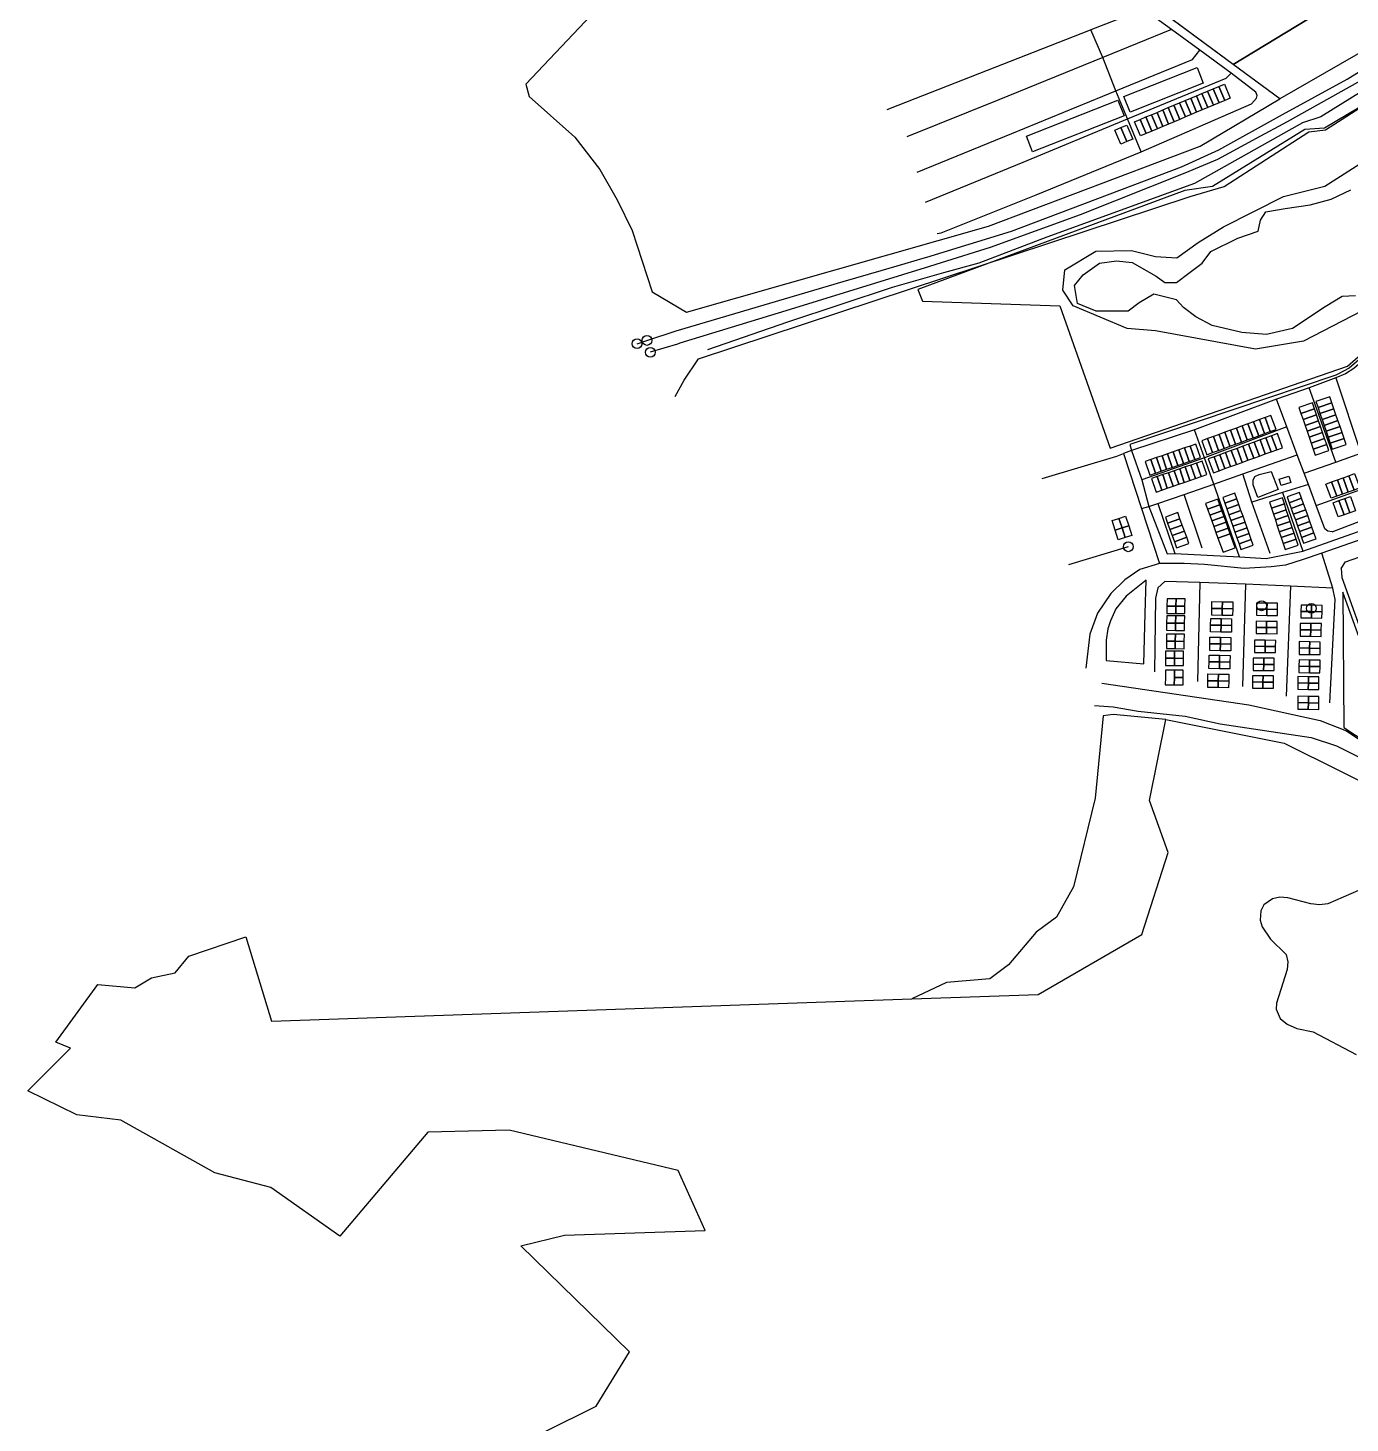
# Model space of a CAD drawing. Header units: metres. Extents: x 11276530 to 11306586, y 355867 to 367650.
# Drawn here: x 11288881 to 11290220, y 359046 to 360459 of the extents above; entities that cross this region are included whole.
import ezdxf

# ---------------------------------------------------------------- set-up
doc = ezdxf.new("R2010")
doc.units = ezdxf.units.M
for name, color, linetype in [('AMENITY', 6, 'Continuous'), ('BUILDING', 8, 'Continuous'), ('HIGHWAY_FOOTWAY', 6, 'Continuous'), ('HIGHWAY_RESIDENTIAL', 7, 'Continuous'), ('HIGHWAY_SECONDARY', 4, 'Continuous'), ('HIGHWAY_SERVICE', 8, 'Continuous'), ('HIGHWAY_TERTIARY', 3, 'Continuous'), ('LANDUSE', 2, 'Continuous'), ('NATURAL_WATER', 5, 'Continuous'), ('OSM_OTHER', 7, 'Continuous'), ('WATERWAY_DRAIN', 4, 'Continuous')]:
    doc.layers.add(name, color=color, linetype=linetype)

msp = doc.modelspace()

# ---------------------------------------------------------------- linework, layer by layer
at = {"layer": 'AMENITY'}
for centre in [(11290130.1, 359873.5), (11290180.4, 359870.9)]:
    msp.add_circle(centre, 5, dxfattribs=at)
at = {"layer": 'BUILDING'}
for points in [[(11289990.6, 360389.2), (11290064.7, 360418.5), (11290071, 360402.6), (11289996.9, 360373.3), (11289990.6, 360389.2)], [(11290069.7, 360392.3), (11290075.3, 360394.7), (11290081.3, 360380.4), (11290075.6, 360378.1), (11290069.7, 360392.3)], [(11290075.3, 360394.7), (11290081, 360397.1), (11290087, 360382.8), (11290081.3, 360380.4), (11290075.3, 360394.7)], [(11290081, 360397.1), (11290086.7, 360399.4), (11290092.7, 360385.2), (11290087, 360382.8), (11290081, 360397.1)], [(11290086.7, 360399.4), (11290092.4, 360401.8), (11290098.3, 360387.6), (11290092.7, 360385.2), (11290086.7, 360399.4)], [(11289891.9, 360349), (11289984.5, 360385.6), (11289990.8, 360369.6), (11289898.2, 360333.1), (11289891.9, 360349)], [(11290035.6, 360378), (11290041.3, 360380.4), (11290047.2, 360366.1), (11290041.5, 360363.7), (11290035.6, 360378)], [(11290041.3, 360380.4), (11290046.9, 360382.8), (11290052.9, 360368.5), (11290047.2, 360366.1), (11290041.3, 360380.4)], [(11290046.9, 360382.8), (11290052.6, 360385.1), (11290058.6, 360370.9), (11290052.9, 360368.5), (11290046.9, 360382.8)], [(11290052.6, 360385.1), (11290058.3, 360387.5), (11290064.3, 360373.3), (11290058.6, 360370.9), (11290052.6, 360385.1)], [(11290058.3, 360387.5), (11290064, 360389.9), (11290069.9, 360375.7), (11290064.3, 360373.3), (11290058.3, 360387.5)], [(11290064, 360389.9), (11290069.7, 360392.3), (11290075.6, 360378.1), (11290069.9, 360375.7), (11290064, 360389.9)], [(11290001.5, 360363.7), (11290007.2, 360366.1), (11290013.1, 360351.8), (11290007.5, 360349.5), (11290001.5, 360363.7)], [(11290007.2, 360366.1), (11290012.9, 360368.5), (11290018.8, 360354.2), (11290013.1, 360351.8), (11290007.2, 360366.1)], [(11290012.9, 360368.5), (11290018.5, 360370.8), (11290024.5, 360356.6), (11290018.8, 360354.2), (11290012.9, 360368.5)], [(11290018.5, 360370.8), (11290024.2, 360373.2), (11290030.2, 360359), (11290024.5, 360356.6), (11290018.5, 360370.8)], [(11290024.2, 360373.2), (11290029.9, 360375.6), (11290035.9, 360361.4), (11290030.2, 360359), (11290024.2, 360373.2)], [(11290029.9, 360375.6), (11290035.6, 360378), (11290041.5, 360363.7), (11290035.9, 360361.4), (11290029.9, 360375.6)], [(11289981.5, 360355.3), (11289987.6, 360357.8), (11289993.6, 360343.6), (11289987.5, 360341), (11289981.5, 360355.3)], [(11289987.6, 360357.8), (11289993.7, 360360.3), (11289999.6, 360346.1), (11289993.6, 360343.6), (11289987.6, 360357.8)], [(11290185.1, 360080.3), (11290187.2, 360074.2), (11290201.2, 360079.1), (11290199.1, 360085.1), (11290185.1, 360080.3)], [(11290167.8, 360074.3), (11290169.9, 360068.2), (11290183.6, 360072.9), (11290181.5, 360079), (11290167.8, 360074.3)], [(11290169.9, 360068.2), (11290172, 360062.2), (11290185.7, 360066.9), (11290183.6, 360072.9), (11290169.9, 360068.2)], [(11290187.2, 360074.2), (11290189.2, 360068.2), (11290203.2, 360073), (11290201.2, 360079.1), (11290187.2, 360074.2)], [(11290189.2, 360068.2), (11290191.3, 360062.2), (11290205.3, 360067), (11290203.2, 360073), (11290189.2, 360068.2)], [(11290109.7, 360039.3), (11290115.5, 360041.4), (11290110.3, 360055.6), (11290104.5, 360053.5), (11290109.7, 360039.3)], [(11290115.5, 360041.4), (11290121.4, 360043.6), (11290116.2, 360057.7), (11290110.3, 360055.6), (11290115.5, 360041.4)], [(11290121.4, 360043.6), (11290127.2, 360045.7), (11290122, 360059.9), (11290116.2, 360057.7), (11290121.4, 360043.6)], [(11290127.2, 360045.7), (11290133, 360047.8), (11290127.9, 360062), (11290122, 360059.9), (11290127.2, 360045.7)], [(11290133, 360047.8), (11290138.9, 360050), (11290133.7, 360064.1), (11290127.9, 360062), (11290133, 360047.8)], [(11290138.9, 360050), (11290144.7, 360052.1), (11290139.5, 360066.3), (11290133.7, 360064.1), (11290138.9, 360050)], [(11290172, 360062.2), (11290174.1, 360056.2), (11290187.7, 360060.9), (11290185.7, 360066.9), (11290172, 360062.2)], [(11290174.1, 360056.2), (11290176.1, 360050.2), (11290189.8, 360054.9), (11290187.7, 360060.9), (11290174.1, 360056.2)], [(11290176.1, 360050.2), (11290178.2, 360044.2), (11290191.9, 360048.9), (11290189.8, 360054.9), (11290176.1, 360050.2)], [(11290191.3, 360062.2), (11290193.4, 360056.2), (11290207.4, 360061), (11290205.3, 360067), (11290191.3, 360062.2)], [(11290193.4, 360056.2), (11290195.5, 360050.2), (11290209.5, 360055), (11290207.4, 360061), (11290193.4, 360056.2)], [(11290195.5, 360050.2), (11290197.5, 360044.2), (11290211.5, 360049), (11290209.5, 360055), (11290195.5, 360050.2)], [(11290074.7, 360026.5), (11290080.5, 360028.7), (11290075.3, 360042.9), (11290069.5, 360040.7), (11290074.7, 360026.5)], [(11290080.5, 360028.7), (11290086.3, 360030.8), (11290081.2, 360045), (11290075.3, 360042.9), (11290080.5, 360028.7)], [(11290086.3, 360030.8), (11290092.2, 360032.9), (11290087, 360047.1), (11290081.2, 360045), (11290086.3, 360030.8)], [(11290092.2, 360032.9), (11290098, 360035.1), (11290092.8, 360049.2), (11290087, 360047.1), (11290092.2, 360032.9)], [(11290098, 360035.1), (11290103.8, 360037.2), (11290098.7, 360051.4), (11290092.8, 360049.2), (11290098, 360035.1)], [(11290103.8, 360037.2), (11290109.7, 360039.3), (11290104.5, 360053.5), (11290098.7, 360051.4), (11290103.8, 360037.2)], [(11290127.9, 360025.1), (11290133.7, 360027.3), (11290128.6, 360041.4), (11290122.7, 360039.3), (11290127.9, 360025.1)], [(11290133.7, 360027.3), (11290139.6, 360029.4), (11290134.4, 360043.6), (11290128.6, 360041.4), (11290133.7, 360027.3)], [(11290139.6, 360029.4), (11290145.4, 360031.5), (11290140.2, 360045.7), (11290134.4, 360043.6), (11290139.6, 360029.4)], [(11290145.4, 360031.5), (11290151.2, 360033.6), (11290146.1, 360047.8), (11290140.2, 360045.7), (11290145.4, 360031.5)], [(11290178.2, 360044.2), (11290180.3, 360038.2), (11290193.9, 360042.9), (11290191.9, 360048.9), (11290178.2, 360044.2)], [(11290180.3, 360038.2), (11290182.3, 360032.1), (11290196, 360036.9), (11290193.9, 360042.9), (11290180.3, 360038.2)], [(11290197.5, 360044.2), (11290199.6, 360038.1), (11290213.6, 360043), (11290211.5, 360049), (11290197.5, 360044.2)], [(11290199.6, 360038.1), (11290201.7, 360032.1), (11290215.7, 360036.9), (11290213.6, 360043), (11290199.6, 360038.1)], [(11290033.9, 360011.8), (11290039.6, 360013.7), (11290034.9, 360027.4), (11290029.2, 360025.5), (11290033.9, 360011.8)], [(11290039.6, 360013.7), (11290045.3, 360015.7), (11290040.6, 360029.4), (11290034.9, 360027.4), (11290039.6, 360013.7)], [(11290045.3, 360015.7), (11290051.1, 360017.6), (11290046.4, 360031.3), (11290040.6, 360029.4), (11290045.3, 360015.7)], [(11290051.1, 360017.6), (11290056.8, 360019.6), (11290052.1, 360033.3), (11290046.4, 360031.3), (11290051.1, 360017.6)], [(11290056.8, 360019.6), (11290062.5, 360021.6), (11290057.8, 360035.2), (11290052.1, 360033.3), (11290056.8, 360019.6)], [(11290062.5, 360021.6), (11290068.2, 360023.5), (11290063.5, 360037.2), (11290057.8, 360035.2), (11290062.5, 360021.6)], [(11290087, 360010.2), (11290092.9, 360012.4), (11290087.7, 360026.5), (11290081.9, 360024.4), (11290087, 360010.2)], [(11290092.9, 360012.4), (11290098.7, 360014.5), (11290093.5, 360028.7), (11290087.7, 360026.5), (11290092.9, 360012.4)], [(11290098.7, 360014.5), (11290104.5, 360016.6), (11290099.4, 360030.8), (11290093.5, 360028.7), (11290098.7, 360014.5)], [(11290104.5, 360016.6), (11290110.4, 360018.7), (11290105.2, 360032.9), (11290099.4, 360030.8), (11290104.5, 360016.6)], [(11290110.4, 360018.7), (11290116.2, 360020.9), (11290111.1, 360035), (11290105.2, 360032.9), (11290110.4, 360018.7)], [(11290116.2, 360020.9), (11290122.1, 360023), (11290116.9, 360037.2), (11290111.1, 360035), (11290116.2, 360020.9)], [(11290122.1, 360023), (11290127.9, 360025.1), (11290122.7, 360039.3), (11290116.9, 360037.2), (11290122.1, 360023)], [(11290182.3, 360032.1), (11290184.4, 360026.1), (11290198.1, 360030.8), (11290196, 360036.9), (11290182.3, 360032.1)], [(11290016.8, 360005.9), (11290022.5, 360007.9), (11290017.8, 360021.6), (11290012.1, 360019.6), (11290016.8, 360005.9)], [(11290022.5, 360007.9), (11290028.2, 360009.8), (11290023.5, 360023.5), (11290017.8, 360021.6), (11290022.5, 360007.9)], [(11290028.2, 360009.8), (11290033.9, 360011.8), (11290029.2, 360025.5), (11290023.5, 360023.5), (11290028.2, 360009.8)], [(11290046.1, 359996.5), (11290051.8, 359998.4), (11290047.1, 360012.1), (11290041.4, 360010.2), (11290046.1, 359996.5)], [(11290051.8, 359998.4), (11290057.5, 360000.4), (11290052.8, 360014.1), (11290047.1, 360012.1), (11290051.8, 359998.4)], [(11290057.5, 360000.4), (11290063.2, 360002.3), (11290058.5, 360016), (11290052.8, 360014.1), (11290057.5, 360000.4)], [(11290063.2, 360002.3), (11290068.9, 360004.3), (11290064.3, 360018), (11290058.5, 360016), (11290063.2, 360002.3)], [(11290068.9, 360004.3), (11290074.7, 360006.3), (11290070, 360019.9), (11290064.3, 360018), (11290068.9, 360004.3)], [(11290081.2, 360008.1), (11290087, 360010.2), (11290081.9, 360024.4), (11290076, 360022.3), (11290081.2, 360008.1)], [(11290023.2, 359988.6), (11290028.9, 359990.6), (11290024.2, 360004.3), (11290018.5, 360002.3), (11290023.2, 359988.6)], [(11290028.9, 359990.6), (11290034.6, 359992.6), (11290030, 360006.3), (11290024.2, 360004.3), (11290028.9, 359990.6)], [(11290034.6, 359992.6), (11290040.4, 359994.5), (11290035.7, 360008.2), (11290030, 360006.3), (11290034.6, 359992.6)], [(11290040.4, 359994.5), (11290046.1, 359996.5), (11290041.4, 360010.2), (11290035.7, 360008.2), (11290040.4, 359994.5)], [(11290206.2, 359984.5), (11290200.4, 359982.4), (11290195.2, 359996.7), (11290201, 359998.9), (11290206.2, 359984.5)], [(11290212, 359986.5), (11290206.2, 359984.5), (11290201, 359998.9), (11290206.8, 360001), (11290212, 359986.5)], [(11290217.9, 359988.6), (11290212, 359986.5), (11290206.8, 360001), (11290212.6, 360003.1), (11290217.9, 359988.6)], [(11290223.7, 359990.7), (11290217.9, 359988.6), (11290212.6, 360003.1), (11290218.4, 360005.2), (11290223.7, 359990.7)], [(11290229.5, 359992.8), (11290223.7, 359990.7), (11290218.4, 360005.2), (11290224.2, 360007.4), (11290229.5, 359992.8)], [(11290090.7, 359983.3), (11290092.7, 359977.5), (11290105.1, 359981.8), (11290103, 359987.7), (11290090.7, 359983.3)], [(11290155.9, 359983.8), (11290158, 359977.9), (11290170.6, 359982.4), (11290168.5, 359988.3), (11290155.9, 359983.8)], [(11290225.3, 359969.8), (11290219.4, 359967.7), (11290214.2, 359982.2), (11290220, 359984.3), (11290225.3, 359969.8)], [(11290073.3, 359977.1), (11290075.4, 359971.3), (11290087.8, 359975.7), (11290085.7, 359981.6), (11290073.3, 359977.1)], [(11290075.4, 359971.3), (11290077.5, 359965.4), (11290089.9, 359969.8), (11290087.8, 359975.7), (11290075.4, 359971.3)], [(11290077.5, 359965.4), (11290079.6, 359959.5), (11290092, 359964), (11290089.9, 359969.8), (11290077.5, 359965.4)], [(11290092.7, 359977.5), (11290094.8, 359971.6), (11290107.1, 359975.9), (11290105.1, 359981.8), (11290092.7, 359977.5)], [(11290094.8, 359971.6), (11290096.9, 359965.7), (11290109.2, 359970.1), (11290107.1, 359975.9), (11290094.8, 359971.6)], [(11290096.9, 359965.7), (11290098.9, 359959.9), (11290111.3, 359964.2), (11290109.2, 359970.1), (11290096.9, 359965.7)], [(11290138, 359978.3), (11290140, 359972.3), (11290153.1, 359976.7), (11290151.1, 359982.7), (11290138, 359978.3)], [(11290140, 359972.3), (11290142, 359966.3), (11290155.1, 359970.8), (11290153.1, 359976.7), (11290140, 359972.3)], [(11290142, 359966.3), (11290144, 359960.4), (11290157.1, 359964.8), (11290155.1, 359970.8), (11290142, 359966.3)], [(11290158, 359977.9), (11290160.1, 359972.1), (11290172.6, 359976.6), (11290170.6, 359982.4), (11290158, 359977.9)], [(11290160.1, 359972.1), (11290162.2, 359966.2), (11290174.7, 359970.7), (11290172.6, 359976.6), (11290160.1, 359972.1)], [(11290162.2, 359966.2), (11290164.3, 359960.4), (11290176.8, 359964.8), (11290174.7, 359970.7), (11290162.2, 359966.2)], [(11290213.6, 359965.7), (11290207.7, 359963.6), (11290202.6, 359977.9), (11290208.4, 359980.1), (11290213.6, 359965.7)], [(11290219.4, 359967.7), (11290213.6, 359965.7), (11290208.4, 359980.1), (11290214.2, 359982.2), (11290219.4, 359967.7)], [(11289988.7, 359952.3), (11289981.7, 359950), (11289978.6, 359959.8), (11289985.5, 359962), (11289988.7, 359952.3)], [(11289995.6, 359954.5), (11289988.7, 359952.3), (11289985.5, 359962), (11289992.4, 359964.3), (11289995.6, 359954.5)], [(11290032.6, 359963.2), (11290034.9, 359957), (11290047.3, 359961.6), (11290045.1, 359967.8), (11290032.6, 359963.2)], [(11290034.9, 359957), (11290037.1, 359950.8), (11290049.6, 359955.3), (11290047.3, 359961.6), (11290034.9, 359957)], [(11290037.1, 359950.8), (11290039.4, 359944.6), (11290051.9, 359949.1), (11290049.6, 359955.3), (11290037.1, 359950.8)], [(11290079.6, 359959.5), (11290081.7, 359953.7), (11290094.1, 359958.1), (11290092, 359964), (11290079.6, 359959.5)], [(11290081.7, 359953.7), (11290083.8, 359947.8), (11290096.2, 359952.2), (11290094.1, 359958.1), (11290081.7, 359953.7)], [(11290098.9, 359959.9), (11290101, 359954), (11290113.3, 359958.3), (11290111.3, 359964.2), (11290098.9, 359959.9)], [(11290101, 359954), (11290103.1, 359948.1), (11290115.4, 359952.4), (11290113.3, 359958.3), (11290101, 359954)], [(11290144, 359960.4), (11290146, 359954.4), (11290159.1, 359958.8), (11290157.1, 359964.8), (11290144, 359960.4)], [(11290146, 359954.4), (11290148, 359948.5), (11290161.1, 359952.9), (11290159.1, 359958.8), (11290146, 359954.4)], [(11290164.3, 359960.4), (11290166.3, 359954.5), (11290178.9, 359959), (11290176.8, 359964.8), (11290164.3, 359960.4)], [(11290166.3, 359954.5), (11290168.4, 359948.7), (11290181, 359953.2), (11290178.9, 359959), (11290166.3, 359954.5)], [(11289991.9, 359942.5), (11289984.9, 359940.2), (11289981.7, 359950), (11289988.7, 359952.3), (11289991.9, 359942.5)], [(11289998.8, 359944.8), (11289991.9, 359942.5), (11289988.7, 359952.3), (11289995.6, 359954.5), (11289998.8, 359944.8)], [(11290039.4, 359944.6), (11290041.7, 359938.4), (11290054.2, 359942.9), (11290051.9, 359949.1), (11290039.4, 359944.6)], [(11290041.7, 359938.4), (11290043.9, 359932.1), (11290056.4, 359936.7), (11290054.2, 359942.9), (11290041.7, 359938.4)], [(11290083.8, 359947.8), (11290085.9, 359941.9), (11290098.3, 359946.3), (11290096.2, 359952.2), (11290083.8, 359947.8)], [(11290085.9, 359941.9), (11290091, 359927.7), (11290103.4, 359932.1), (11290098.3, 359946.3), (11290085.9, 359941.9)], [(11290103.1, 359948.1), (11290105.1, 359942.2), (11290117.5, 359946.6), (11290115.4, 359952.4), (11290103.1, 359948.1)], [(11290105.1, 359942.2), (11290107.2, 359936.4), (11290119.5, 359940.7), (11290117.5, 359946.6), (11290105.1, 359942.2)], [(11290148, 359948.5), (11290150, 359942.5), (11290163.1, 359946.9), (11290161.1, 359952.9), (11290148, 359948.5)], [(11290150, 359942.5), (11290152, 359936.5), (11290165.1, 359941), (11290163.1, 359946.9), (11290150, 359942.5)], [(11290168.4, 359948.7), (11290170.5, 359942.8), (11290183.1, 359947.3), (11290181, 359953.2), (11290168.4, 359948.7)], [(11290170.5, 359942.8), (11290172.6, 359937), (11290185.2, 359941.4), (11290183.1, 359947.3), (11290170.5, 359942.8)], [(11290107.2, 359936.4), (11290109.2, 359930.5), (11290121.6, 359934.8), (11290119.5, 359940.7), (11290107.2, 359936.4)], [(11290152, 359936.5), (11290154, 359930.6), (11290167.1, 359935), (11290165.1, 359941), (11290152, 359936.5)], [(11290034.3, 359880.5), (11290034.2, 359873.2), (11290043.3, 359873.1), (11290043.4, 359880.5), (11290034.3, 359880.5)], [(11290034.2, 359873.2), (11290034.2, 359865.8), (11290043.3, 359865.7), (11290043.3, 359873.1), (11290034.2, 359873.2)], [(11290043.4, 359880.5), (11290043.3, 359873.1), (11290052.4, 359873.1), (11290052.5, 359880.4), (11290043.4, 359880.5)], [(11290043.3, 359873.1), (11290043.3, 359865.7), (11290052.4, 359865.7), (11290052.4, 359873.1), (11290043.3, 359873.1)], [(11290079.6, 359864), (11290079.7, 359870.8), (11290090.3, 359870.7), (11290090.2, 359863.8), (11290079.6, 359864)], [(11290079.7, 359870.8), (11290079.8, 359877.7), (11290090.4, 359877.5), (11290090.3, 359870.7), (11290079.7, 359870.8)], [(11290090.2, 359863.8), (11290090.3, 359870.7), (11290100.8, 359870.5), (11290100.7, 359863.7), (11290090.2, 359863.8)], [(11290090.3, 359870.7), (11290090.4, 359877.5), (11290100.9, 359877.4), (11290100.8, 359870.5), (11290090.3, 359870.7)], [(11290135.5, 359870), (11290135.6, 359876.2), (11290124.9, 359876.3), (11290124.8, 359870.1), (11290135.5, 359870)], [(11290146.2, 359869.9), (11290146.2, 359876.1), (11290135.6, 359876.2), (11290135.5, 359870), (11290146.2, 359869.9)], [(11290180.6, 359867.6), (11290180.7, 359874.1), (11290170, 359874.2), (11290169.9, 359867.8), (11290180.6, 359867.6)], [(11290191.3, 359867.5), (11290191.4, 359873.9), (11290180.7, 359874.1), (11290180.6, 359867.6), (11290191.3, 359867.5)], [(11290034, 359863.4), (11290033.9, 359856), (11290043, 359856), (11290043.1, 359863.4), (11290034, 359863.4)], [(11290043.1, 359863.4), (11290043, 359856), (11290052.1, 359855.9), (11290052.2, 359863.3), (11290043.1, 359863.4)], [(11290078.4, 359853.9), (11290078.5, 359860.7), (11290089.1, 359860.6), (11290089, 359853.7), (11290078.4, 359853.9)], [(11290089, 359853.7), (11290089.1, 359860.6), (11290099.7, 359860.4), (11290099.6, 359853.6), (11290089, 359853.7)], [(11290135.1, 359851.5), (11290135.2, 359857.7), (11290124.5, 359857.8), (11290124.5, 359851.6), (11290135.1, 359851.5)], [(11290135.5, 359863.8), (11290135.5, 359870), (11290124.8, 359870.1), (11290124.8, 359863.9), (11290135.5, 359863.8)], [(11290145.8, 359851.4), (11290145.9, 359857.6), (11290135.2, 359857.7), (11290135.1, 359851.5), (11290145.8, 359851.4)], [(11290146.1, 359863.7), (11290146.2, 359869.9), (11290135.5, 359870), (11290135.5, 359863.8), (11290146.1, 359863.7)], [(11290180.5, 359861.2), (11290180.6, 359867.6), (11290169.9, 359867.8), (11290169.8, 359861.4), (11290180.5, 359861.2)], [(11290191.2, 359861.1), (11290191.3, 359867.5), (11290180.6, 359867.6), (11290180.5, 359861.2), (11290191.2, 359861.1)], [(11290033.7, 359844.9), (11290033.6, 359837.5), (11290042.7, 359837.5), (11290042.8, 359844.8), (11290033.7, 359844.9)], [(11290033.9, 359856), (11290033.9, 359848.7), (11290043, 359848.6), (11290043, 359856), (11290033.9, 359856)], [(11290042.8, 359844.8), (11290042.7, 359837.5), (11290051.8, 359837.4), (11290051.9, 359844.8), (11290042.8, 359844.8)], [(11290043, 359856), (11290043, 359848.6), (11290052.1, 359848.5), (11290052.1, 359855.9), (11290043, 359856)], [(11290078.3, 359847), (11290078.4, 359853.9), (11290089, 359853.7), (11290088.9, 359846.9), (11290078.3, 359847)], [(11290088.9, 359846.9), (11290089, 359853.7), (11290099.6, 359853.6), (11290099.5, 359846.7), (11290088.9, 359846.9)], [(11290135.1, 359845.3), (11290135.1, 359851.5), (11290124.5, 359851.6), (11290124.4, 359845.4), (11290135.1, 359845.3)], [(11290145.8, 359845.2), (11290145.8, 359851.4), (11290135.1, 359851.5), (11290135.1, 359845.3), (11290145.8, 359845.2)], [(11290179.7, 359842.7), (11290179.8, 359849.1), (11290169.1, 359849.3), (11290169, 359842.8), (11290179.7, 359842.7)], [(11290179.8, 359849.1), (11290179.9, 359855.5), (11290169.2, 359855.7), (11290169.1, 359849.3), (11290179.8, 359849.1)], [(11290190.4, 359842.5), (11290190.5, 359848.9), (11290179.8, 359849.1), (11290179.7, 359842.7), (11290190.4, 359842.5)], [(11290190.5, 359848.9), (11290190.6, 359855.4), (11290179.9, 359855.5), (11290179.8, 359849.1), (11290190.5, 359848.9)], [(11290033.6, 359837.5), (11290033.6, 359830.1), (11290042.7, 359830.1), (11290042.7, 359837.5), (11290033.6, 359837.5)], [(11290042.7, 359837.5), (11290042.7, 359830.1), (11290051.8, 359830), (11290051.8, 359837.4), (11290042.7, 359837.5)], [(11290077.6, 359828.1), (11290077.7, 359834.9), (11290088.3, 359834.8), (11290088.2, 359827.9), (11290077.6, 359828.1)], [(11290077.7, 359834.9), (11290077.8, 359841.8), (11290088.4, 359841.6), (11290088.3, 359834.8), (11290077.7, 359834.9)], [(11290088.2, 359827.9), (11290088.3, 359834.8), (11290098.9, 359834.6), (11290098.8, 359827.8), (11290088.2, 359827.9)], [(11290088.3, 359834.8), (11290088.4, 359841.6), (11290099, 359841.5), (11290098.9, 359834.6), (11290088.3, 359834.8)], [(11290133.6, 359826.2), (11290133.7, 359832.4), (11290123, 359832.5), (11290122.9, 359826.3), (11290133.6, 359826.2)], [(11290133.7, 359832.4), (11290133.7, 359838.6), (11290123, 359838.7), (11290123, 359832.5), (11290133.7, 359832.4)], [(11290144.3, 359826.1), (11290144.3, 359832.3), (11290133.7, 359832.4), (11290133.6, 359826.2), (11290144.3, 359826.1)], [(11290144.3, 359832.3), (11290144.4, 359838.5), (11290133.7, 359838.6), (11290133.7, 359832.4), (11290144.3, 359832.3)], [(11290178.6, 359824.2), (11290178.7, 359830.6), (11290168.1, 359830.8), (11290168, 359824.3), (11290178.6, 359824.2)], [(11290178.7, 359830.6), (11290178.8, 359837), (11290168.2, 359837.2), (11290168.1, 359830.8), (11290178.7, 359830.6)], [(11290189.3, 359824), (11290189.4, 359830.4), (11290178.7, 359830.6), (11290178.6, 359824.2), (11290189.3, 359824)], [(11290189.4, 359830.4), (11290189.5, 359836.8), (11290178.8, 359837), (11290178.7, 359830.6), (11290189.4, 359830.4)], [(11290032.9, 359820.3), (11290032.8, 359813), (11290041.9, 359812.9), (11290042, 359820.3), (11290032.9, 359820.3)], [(11290032.9, 359827.7), (11290032.9, 359820.3), (11290042, 359820.3), (11290042, 359827.7), (11290032.9, 359827.7)], [(11290042, 359820.3), (11290041.9, 359812.9), (11290051, 359812.9), (11290051.1, 359820.2), (11290042, 359820.3)], [(11290042, 359827.7), (11290042, 359820.3), (11290051.1, 359820.2), (11290051.1, 359827.6), (11290042, 359827.7)], [(11290076.7, 359809.9), (11290076.8, 359816.7), (11290087.4, 359816.6), (11290087.3, 359809.7), (11290076.7, 359809.9)], [(11290076.8, 359816.7), (11290076.9, 359823.6), (11290087.5, 359823.4), (11290087.4, 359816.6), (11290076.8, 359816.7)], [(11290087.3, 359809.7), (11290087.4, 359816.6), (11290098, 359816.4), (11290097.9, 359809.6), (11290087.3, 359809.7)], [(11290087.4, 359816.6), (11290087.5, 359823.4), (11290098.1, 359823.3), (11290098, 359816.4), (11290087.4, 359816.6)], [(11290132.1, 359808), (11290132.2, 359814.2), (11290121.5, 359814.3), (11290121.4, 359808.1), (11290132.1, 359808)], [(11290132.2, 359814.2), (11290132.2, 359820.4), (11290121.5, 359820.5), (11290121.5, 359814.3), (11290132.2, 359814.2)], [(11290142.8, 359807.9), (11290142.8, 359814.1), (11290132.2, 359814.2), (11290132.1, 359808), (11290142.8, 359807.9)], [(11290142.8, 359814.1), (11290142.9, 359820.3), (11290132.2, 359820.4), (11290132.2, 359814.2), (11290142.8, 359814.1)], [(11290178.6, 359812.1), (11290178.7, 359818.5), (11290168, 359818.7), (11290167.9, 359812.2), (11290178.6, 359812.1)], [(11290189.3, 359811.9), (11290189.4, 359818.3), (11290178.7, 359818.5), (11290178.6, 359812.1), (11290189.3, 359811.9)], [(11290041.7, 359800.9), (11290041.7, 359808.3), (11290032.6, 359808.3), (11290032.6, 359800.9), (11290032.5, 359793.6), (11290041.6, 359793.5), (11290041.7, 359800.9)], [(11290041.7, 359800.9), (11290041.6, 359793.5), (11290050.8, 359793.5), (11290050.8, 359800.8), (11290041.7, 359800.9)], [(11290041.7, 359808.3), (11290041.7, 359800.9), (11290050.8, 359800.8), (11290050.8, 359808.2), (11290041.7, 359808.3)], [(11290075.6, 359797.6), (11290075.7, 359804.5), (11290086.3, 359804.3), (11290086.2, 359797.5), (11290075.6, 359797.6)], [(11290086.2, 359797.5), (11290086.3, 359804.3), (11290096.9, 359804.1), (11290096.8, 359797.3), (11290086.2, 359797.5)], [(11290131.4, 359796.3), (11290131.5, 359802.5), (11290120.8, 359802.6), (11290120.7, 359796.4), (11290131.4, 359796.3)], [(11290142.1, 359796.2), (11290142.1, 359802.4), (11290131.5, 359802.5), (11290131.4, 359796.3), (11290142.1, 359796.2)], [(11290177.4, 359795.2), (11290177.5, 359801.6), (11290166.8, 359801.8), (11290166.7, 359795.4), (11290177.4, 359795.2)], [(11290178.5, 359805.7), (11290178.6, 359812.1), (11290167.9, 359812.2), (11290167.8, 359805.8), (11290178.5, 359805.7)], [(11290188.1, 359795), (11290188.2, 359801.5), (11290177.5, 359801.6), (11290177.4, 359795.2), (11290188.1, 359795)], [(11290189.2, 359805.5), (11290189.3, 359811.9), (11290178.6, 359812.1), (11290178.5, 359805.7), (11290189.2, 359805.5)], [(11290075.5, 359790.8), (11290075.6, 359797.6), (11290086.2, 359797.5), (11290086.1, 359790.6), (11290075.5, 359790.8)], [(11290086.1, 359790.6), (11290086.2, 359797.5), (11290096.8, 359797.3), (11290096.7, 359790.4), (11290086.1, 359790.6)], [(11290131.4, 359790.1), (11290131.4, 359796.3), (11290120.7, 359796.4), (11290120.7, 359790.2), (11290131.4, 359790.1)], [(11290142, 359790), (11290142.1, 359796.2), (11290131.4, 359796.3), (11290131.4, 359790.1), (11290142, 359790)], [(11290177.3, 359788.8), (11290177.4, 359795.2), (11290166.7, 359795.4), (11290166.6, 359789), (11290177.3, 359788.8)], [(11290188, 359788.6), (11290188.1, 359795), (11290177.4, 359795.2), (11290177.3, 359788.8), (11290188, 359788.6)], [(11290177.3, 359768.8), (11290177.4, 359775.2), (11290166.7, 359775.4), (11290166.6, 359768.9), (11290177.3, 359768.8)], [(11290177.4, 359775.2), (11290177.5, 359781.6), (11290166.8, 359781.8), (11290166.7, 359775.4), (11290177.4, 359775.2)], [(11290188, 359768.6), (11290188.1, 359775), (11290177.4, 359775.2), (11290177.3, 359768.8), (11290188, 359768.6)], [(11290188.1, 359775), (11290188.2, 359781.5), (11290177.5, 359781.6), (11290177.4, 359775.2), (11290188.1, 359775)]]:
    msp.add_lwpolyline(points, close=True, dxfattribs=at)
at = {"layer": 'HIGHWAY_FOOTWAY'}
msp.add_lwpolyline([(11290698.2, 360676.8), (11290686.9, 360673.3), (11290677.9, 360670), (11290496.1, 360559), (11290190.2, 360368.8), (11290171.6, 360362.7), (11290062.1, 360301.2), (11289912.7, 360246.8), (11289843.7, 360220.5), (11289807.8, 360210.8), (11289755.9, 360195.8), (11289649.9, 360160.8), (11289568.8, 360132.7)], dxfattribs=at)
at = {"layer": 'HIGHWAY_RESIDENTIAL'}
for points in [[(11290011.5, 360476.5), (11290007.8, 360476.5), (11289957.2, 360456.7), (11289954.6, 360455.7), (11289852.3, 360415.6), (11289761.8, 360380.1), (11289750.6, 360375.7)], [(11290038.7, 360457), (11290014.6, 360474.5), (11290011.5, 360476.5)], [(11290125, 360387.6), (11290125.7, 360390.4), (11290124.2, 360393.7), (11290099.1, 360413), (11290067.4, 360436.1), (11290038.7, 360457)], [(11289781.1, 360312.5), (11289877.2, 360351.9), (11289982.5, 360395), (11290060.2, 360426.7), (11290067.4, 360436.1)], [(11289801.5, 360250.5), (11289805.7, 360251.1), (11289901.7, 360289.6), (11290008.1, 360333.2), (11290120, 360381.7), (11290125, 360387.6)], [(11290626.6, 360339.2), (11290620.3, 360340), (11290462.8, 360318.7), (11290453.9, 360314.5), (11290443.6, 360306.5), (11290351.9, 360223.8), (11290223.5, 360113.8), (11290215, 360108.5), (11290205.1, 360104.3), (11290178.1, 360094.3), (11290145.3, 360082.6), (11290062.2, 360051.7), (11289998.2, 360030.7)], [(11290173.2, 360007.8), (11290205.1, 360018.8), (11290230.5, 360027.9), (11290250.4, 360035.1), (11290292.6, 360050.4), (11290316.2, 360058.6), (11290353.4, 360072.7), (11290411, 360093.6), (11290444, 360105.7), (11290457.7, 360110.7), (11290469, 360134)], [(11290201.5, 359948.4), (11290272.8, 359975.7), (11290336.7, 359998.9), (11290472.7, 360047.5), (11290476.5, 360052.3), (11290476.7, 360058.5), (11290457.7, 360110.7)], [(11290205.1, 360104.3), (11290230.5, 360027.9)], [(11290201.5, 359948.4), (11290197, 359949.1), (11290194.2, 359951.4), (11290185.4, 359975.1), (11290177.4, 359996.4), (11290173.2, 360007.8), (11290166.2, 360026.4), (11290155.7, 360054.7), (11290145.3, 360082.6)], [(11290210.7, 359911.4), (11290215.2, 359917.9), (11290236.2, 359925.4), (11290264.2, 359935.5), (11290334, 359959.4), (11290399.1, 359983.2), (11290463.9, 360005.7), (11290532, 360030.2), (11290576.6, 360046.5), (11290582.8, 360047.3), (11290588.8, 360044.8)], [(11289907.8, 360002.4), (11289983.5, 360025.1), (11289990.1, 360027.7)], [(11289998.2, 360030.7), (11289990.1, 360027.7)], [(11289990.1, 360027.7), (11290008.4, 359972.1), (11290026.7, 359916.2)], [(11290015.9, 359974), (11290025, 359977.1), (11290051.5, 359986.2), (11290081.6, 359996.7), (11290111.2, 360007.1), (11290166.2, 360026.4)], [(11290138.6, 359926.4), (11290120.3, 359978.4), (11290111.2, 360007.1)], [(11290069.8, 359932), (11290051.5, 359986.2)], [(11290008.4, 359972.1), (11290015.9, 359974)], [(11289995.1, 359933.3), (11289934.6, 359914.8)], [(11290199.1, 359775.1), (11290204.6, 359879.8), (11290202.1, 359891.5), (11290191, 359926.8)], [(11290210.7, 359911.4), (11290211.3, 359902.3), (11290238.6, 359826), (11290267.1, 359746.8), (11290272.7, 359742.6), (11290280.1, 359741.9), (11290290.8, 359745.8), (11290297.7, 359748.3), (11290326.7, 359758.8)], [(11290202.1, 359891.5), (11290159.2, 359893.2), (11290113.8, 359895.4), (11290067.6, 359897.1), (11290032.2, 359898), (11290024.9, 359891.6), (11290022.5, 359881.1), (11290021.7, 359806.6)], [(11290067.6, 359897.1), (11290065, 359796.8)], [(11290113.8, 359895.4), (11290110.6, 359791.8)], [(11290159.2, 359893.2), (11290154.9, 359781.8)]]:
    msp.add_lwpolyline(points, dxfattribs=at)
at = {"layer": 'HIGHWAY_SECONDARY'}
for points in [[(11290752, 360730.4), (11290719, 360710.2), (11290711.7, 360705.7), (11290678.5, 360684.7), (11290521.6, 360585.4), (11290488.7, 360565.3), (11290469.5, 360553.6), (11290459, 360546.9), (11290367.7, 360488.6), (11290230.4, 360405.1), (11290156, 360363.6), (11290124.4, 360346.8), (11290085.5, 360325.5), (11290052.3, 360311.6), (11289946.2, 360269.5), (11289855.1, 360236.5), (11289805.5, 360220.8), (11289793.6, 360217), (11289652.5, 360173.7), (11289540.8, 360139.3), (11289538.5, 360138.6), (11289511, 360130.2)], [(11289497.5, 360138.9), (11289507.6, 360142.2), (11289537.1, 360151.8), (11289706.3, 360201.8), (11289744.7, 360213.1), (11289769, 360220), (11289787.4, 360225.6), (11289790.9, 360226.7), (11289876.7, 360253), (11290048.8, 360318), (11290086.6, 360335.4), (11290151.4, 360371.1), (11290216.8, 360406.8), (11290290.1, 360452.3), (11290419.6, 360532.8), (11290454.9, 360554.3), (11290465.3, 360560.6), (11290500, 360583.3), (11290620.3, 360659.4), (11290626.1, 360663), (11290708.1, 360715.9)]]:
    msp.add_lwpolyline(points, dxfattribs=at)
at = {"layer": 'HIGHWAY_SERVICE'}
for points in [[(11290038.7, 360457), (11289969.2, 360428.8), (11289863.9, 360386), (11289770.9, 360348.3)], [(11290008.1, 360333.2), (11289994.1, 360366.6), (11289982.5, 360395), (11289969.2, 360428.8), (11289957.2, 360456.7)], [(11289789.8, 360282.1), (11289888.6, 360322.9), (11289994.1, 360366.6), (11290094.1, 360407.9), (11290099.1, 360413)], [(11290205.1, 360018.8), (11290178.1, 360094.3)], [(11290155.7, 360054.7), (11290072.2, 360023.4), (11290008.7, 360000.9)], [(11290081.6, 359996.7), (11290072.2, 360023.4), (11290062.2, 360051.7)], [(11290185.4, 359975.1), (11290262.5, 360002.9), (11290327.1, 360026.8)], [(11290107.7, 359923), (11290081.6, 359996.7)], [(11290177.4, 359996.4), (11290151.2, 359988.2), (11290120.3, 359978.4)], [(11290151.2, 359988.2), (11290171.7, 359928.8)], [(11290025, 359977.1), (11290042.1, 359926.6)]]:
    msp.add_lwpolyline(points, dxfattribs=at)
at = {"layer": 'HIGHWAY_TERTIARY'}
msp.add_lwpolyline([(11290296.3, 359963.5), (11290191, 359926.8), (11290172.1, 359920.2), (11290154.2, 359914.6), (11290139.9, 359913.1), (11290112.4, 359911.3), (11290072.1, 359915.2), (11290051.5, 359916.4), (11290026.7, 359916.2), (11290006.7, 359910.1), (11289991.5, 359899.7), (11289977.3, 359885.8), (11289964, 359866.1), (11289956.2, 359844.7), (11289952.2, 359810.4)], dxfattribs=at)
at = {"layer": 'LANDUSE'}
for points in [[(11290113.3, 360655.5), (11290157.1, 360640.9), (11290241, 360506.6), (11290101.3, 360421.7), (11289701.9, 360717), (11289716.2, 360742.7), (11290057.3, 361161.7), (11290236.8, 360913.5), (11290295.9, 360809.1), (11290151.9, 360711.1), (11290120.5, 360725.2), (11290103.6, 360717.3), (11290102.4, 360696.8), (11290113.3, 360655.5)], [(11289384.9, 360401.9), (11289388.2, 360389.4), (11289434.4, 360348.1), (11289460, 360315.4), (11289477.5, 360284.5), (11289492.7, 360253.7), (11289512.9, 360191.3), (11289547.8, 360170.8), (11289853.4, 360257.9), (11290067.9, 360338.9), (11290148.4, 360386.9), (11290101.3, 360421.7), (11289950.7, 360533), (11289903.4, 360568.1), (11289752.8, 360679.4), (11289740.8, 360688.3), (11289701.9, 360717), (11289690.8, 360725.2), (11289553.1, 360579.7), (11289384.9, 360401.9)], [(11290241, 360506.6), (11290270.9, 360457.2), (11290148.4, 360386.9), (11290101.3, 360421.7), (11290241, 360506.6)], [(11290012.1, 359865.8), (11290013.3, 359899.6), (11289993, 359883.4), (11289982.3, 359870.3), (11289976.9, 359858.1), (11289974.2, 359850), (11289972.7, 359838.7), (11289972.7, 359829.1), (11289972.7, 359818.1), (11290010.9, 359814.8), (11290012.1, 359865.8)]]:
    msp.add_lwpolyline(points, close=True, dxfattribs=at)
msp.add_lwpolyline([(11289403.7, 359037.1), (11289456.3, 359063.1), (11289489.8, 359118), (11289380, 359225.4), (11289424.2, 359236.1), (11289566.5, 359240.8), (11289539.1, 359301.7), (11289367.9, 359342.6), (11289285.6, 359340.3), (11289196.6, 359235.2), (11289126.6, 359284.5), (11289069.8, 359299.1), (11288974.8, 359352.7), (11288930.3, 359357.9), (11288880.6, 359382.3), (11288923.7, 359425.5), (11288909, 359431.5), (11288951.4, 359489.8), (11288988.8, 359486.6), (11289005.8, 359496.8), (11289029.8, 359501.9), (11289043.6, 359518.5), (11289101.2, 359538.1), (11289127.4, 359452.8), (11289775.9, 359475.5), (11289903.8, 359480), (11290008.8, 359540.6), (11290035.6, 359623.8), (11290016.4, 359676.4), (11290033.2, 359758.2), (11290152.8, 359734.4), (11290269.1, 359676.6)], dxfattribs=at)
at = {"layer": 'NATURAL_WATER'}
msp.add_lwpolyline([(11290225, 360187.5), (11290211.6, 360186.7), (11290194.3, 360176.4), (11290161.2, 360154.4), (11290135.2, 360148.1), (11290110, 360150.4), (11290080.1, 360157.5), (11290063.5, 360166.2), (11290050.9, 360175.6), (11290043.8, 360183.5), (11290021, 360189), (11290006, 360180.4), (11289994.9, 360171.7), (11289983.1, 360171.7), (11289962.6, 360171.7), (11289943.7, 360179.6), (11289940.6, 360197.7), (11289949.2, 360208.7), (11289965.8, 360220.6), (11289983.1, 360222.9), (11289998.9, 360221.3), (11290023.3, 360207.2), (11290032, 360200.9), (11290043.8, 360200.9), (11290056.4, 360210.3), (11290069.8, 360220.6), (11290078.5, 360232.4), (11290106, 360245.8), (11290126.5, 360252.9), (11290128.9, 360263.9), (11290134.4, 360272.6), (11290154.1, 360275.7), (11290179.3, 360279.6), (11290200.6, 360285.2), (11290220.3, 360294.6)], dxfattribs=at)
at = {"layer": 'OSM_OTHER'}
for points in [[(11290442.4, 360512.8), (11290263.7, 360398.7), (11290193.7, 360357.3), (11290174, 360355.8), (11290080.4, 360298), (11290052.2, 360294.1), (11289781.8, 360193.7), (11289786.7, 360181.9)], [(11290241.1, 360176.8), (11290172.4, 360141.5), (11290123.9, 360133.3), (11290022.7, 360152.1), (11289993.9, 360154.2), (11289939.1, 360177.1), (11289928.6, 360193.2), (11289930.7, 360213.7), (11289962.3, 360232.7), (11289998.4, 360233.2), (11290022.7, 360227.2), (11290044.3, 360225.8), (11290065.9, 360241.4), (11290091.5, 360257.2), (11290152.3, 360288), (11290194, 360298.3), (11290265.9, 360344.4)], [(11290552.9, 360063.6), (11290579.7, 360071), (11290624.7, 360075.3), (11290654.5, 360072), (11290669.2, 360069.2), (11290674.4, 360071.7), (11290675.6, 360073.8), (11290675.6, 360077.5), (11290661.5, 360188.9), (11290624.1, 360186.5), (11290616.2, 360191.7), (11290606, 360275.5), (11290611.1, 360282.1), (11290644.6, 360288.9), (11290651.7, 360291.2), (11290648.7, 360345.9), (11290465.1, 360321.9), (11290456, 360319.1), (11290450.3, 360313.6), (11290218.9, 360114.3), (11290207.4, 360108.1), (11290205.3, 360107.2), (11289996.5, 360036.8)], [(11289786.7, 360181.9), (11289925.7, 360177.3), (11289976.6, 360033.2), (11290217, 360116.3), (11290372, 360251.4)], [(11289996.5, 360036.8), (11289998.2, 360030.7), (11290008.7, 360000.9), (11290015.9, 359974), (11290034.4, 359926), (11290042.1, 359926.6), (11290107.7, 359923), (11290134.8, 359921.4), (11290171.7, 359928.8), (11290531.7, 360056), (11290535, 360061.8), (11290535.5, 360064.1), (11290535.1, 360067), (11290528.6, 360082.8), (11290525.5, 360084.5)], [(11290139.9, 360009.6), (11290147, 359991.1), (11290126.1, 359983.1), (11290121.4, 359995.9), (11290121.4, 360000.7), (11290123.2, 360004.3), (11290127.6, 360006.4), (11290139.9, 360009.6)], [(11290148, 360001.7), (11290157.8, 360004.6), (11290159.6, 359998.3), (11290149.9, 359995.4), (11290148, 360001.7)], [(11290212.3, 359887.2), (11290213.5, 359750.1), (11290248.9, 359727), (11290268.2, 359740), (11290258.6, 359759.1), (11290212.3, 359887.2)], [(11289960.7, 359772.4), (11289979.8, 359771), (11290005.2, 359766.7), (11290052.8, 359761.7), (11290088, 359754.1), (11290180.4, 359740.2), (11290205.9, 359731.7), (11290231.6, 359718.9)], [(11290033.2, 359758.2), (11289979.7, 359763.5), (11289969.7, 359762), (11289961.4, 359678.6), (11289939.6, 359588.9), (11289922.3, 359558.3), (11289901.7, 359543.1), (11289873.6, 359509.9), (11289854.7, 359495.6), (11289810.9, 359491.9), (11289775.9, 359475.5), (11289903.8, 359480), (11290008.8, 359540.6), (11290035.6, 359623.8), (11290016.4, 359676.4), (11290033.2, 359758.2)], [(11290243.9, 359591.8), (11290197.3, 359571.6), (11290188.6, 359570.5), (11290179.8, 359571.5), (11290156.6, 359577.7), (11290148.7, 359578.3), (11290141.1, 359576.8), (11290132.5, 359570.7), (11290129.3, 359564.7), (11290128.7, 359555), (11290130.7, 359548.3), (11290139, 359536), (11290154.9, 359520.2), (11290156.8, 359513), (11290155.8, 359505.1), (11290145.2, 359470.9), (11290144.9, 359465.1), (11290149, 359455.6), (11290155.8, 359449.7), (11290165.7, 359445.4), (11290182.3, 359442), (11290225.9, 359419.2)]]:
    msp.add_lwpolyline(points, dxfattribs=at)
for centre in [(11289497.5, 360138.9), (11289507.6, 360142.2), (11289511, 360130.2), (11289995.1, 359933.3)]:
    msp.add_circle(centre, 5, dxfattribs=at)
at = {"layer": 'WATERWAY_DRAIN'}
for points in [[(11289536, 360085.3), (11289545.3, 360102), (11289559.8, 360123.5), (11290057.8, 360288), (11290092.2, 360298.2), (11290177.8, 360353.4), (11290194.9, 360355.5), (11290488.8, 360544.2)], [(11289968.3, 359795.1), (11290117.3, 359773.2), (11290189.3, 359757.4), (11290215.9, 359747), (11290304.3, 359687.4), (11290364.7, 359622.3), (11290411.3, 359499.1), (11290463.6, 359364.2)]]:
    msp.add_lwpolyline(points, dxfattribs=at)

doc.saveas('drawing.dxf')
